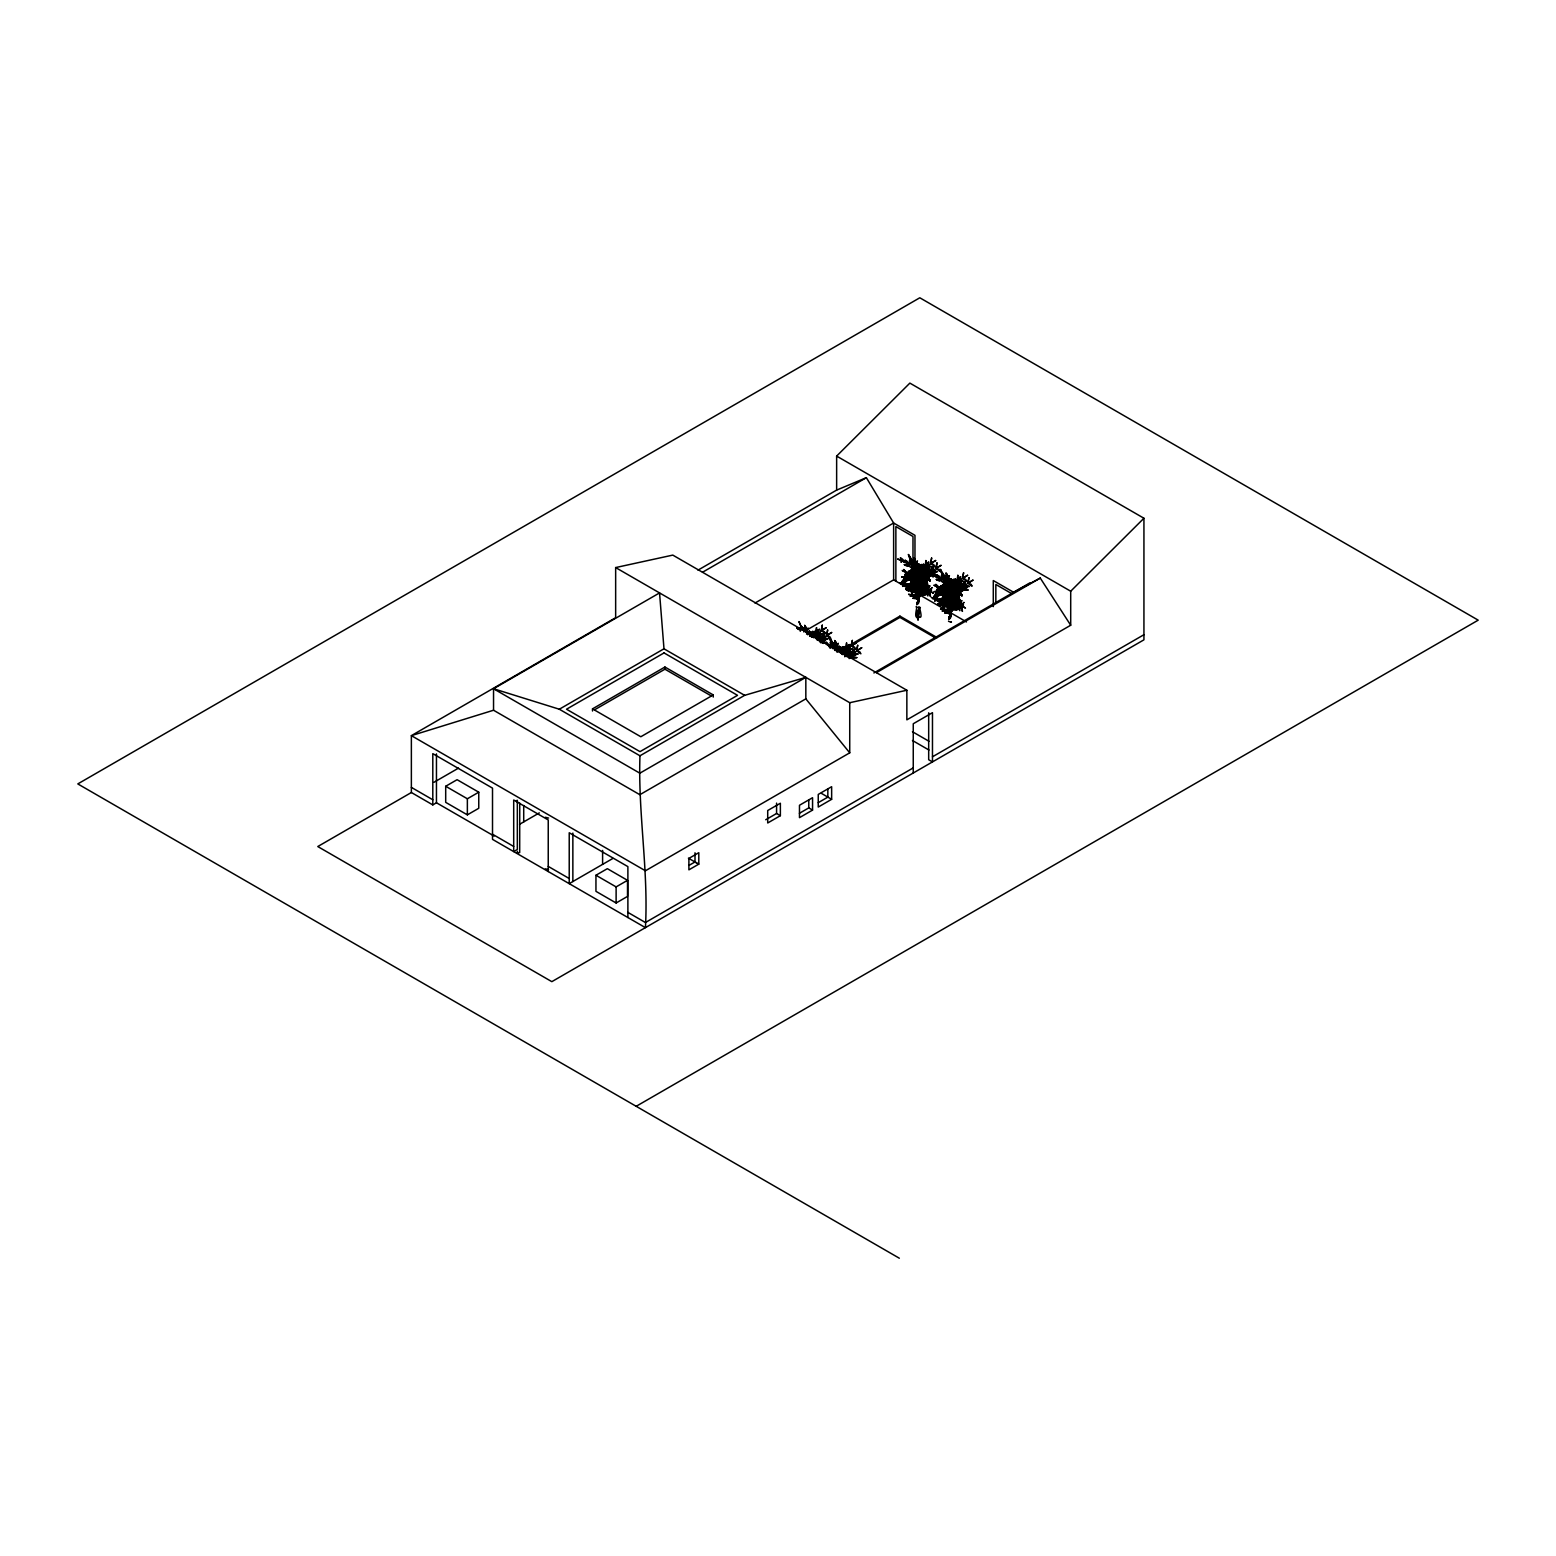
<?xml version="1.0" encoding="UTF-8"?>
<svg xmlns="http://www.w3.org/2000/svg" width="1556" height="1556" viewBox="0 0 1556 1556"><rect width="100%" height="100%" fill="white"/><g stroke="black" fill="none" stroke-linecap="round" stroke-linejoin="round"><path stroke-width="1.5" d="M917.787 574.203L914.111 578.968L917.787 574.203L917.826 572.355L915.22 570.002L918.059 567.707L915.687 571.674L919.849 573.794L917.884 572.2L916.309 576.42L914.481 577.159L920.432 572.725L922.358 575.292M949.744 588.985L946.048 593.75L949.782 587.157L948.246 591.202L946.437 591.941L952.389 587.526L954.314 590.094M950.522 608.007L950.541 611.586L950.074 607.735L950.288 609.057M904.094 580.018L901.021 584.259L904.289 578.404L901.546 582.664L906.098 578.657L907.576 580.816M907.926 573.522L904.872 577.762L908.14 571.927L905.398 576.187L909.949 572.161L911.427 574.339M936.031 594.8L932.958 599.041L936.245 593.186L933.503 597.446L938.054 593.439L939.532 595.617M943.383 589.121L941.905 586.943L936.809 592.564L940.096 586.709L938.735 590.269L933.697 591.844L942.819 592.019L945.776 595.17M948.888 604.409L949.355 602.23L947.779 601.394L948.888 605.284L949.257 602.153L948.888 604.409L951.163 602.405L948.246 603.709M816.122 631.969L819.409 629.324L816.122 631.969L819.195 633.992L816.122 631.969L816.53 627.69L816.122 631.969L813.477 634.751L817.464 634.362L815.714 638.193L817.25 639.73M846.172 647.238L849.459 644.592L846.172 647.238L849.245 649.26L846.172 647.238L846.581 642.959L846.172 647.238L843.527 650.019L847.514 649.63L843.527 650.019M919.985 572.725L919.985 571.266L920.18 574.164L923.953 574.417L920.18 574.164L921.697 569.846M925.47 564.828L928.757 562.183L925.47 564.828L928.543 566.87L925.47 564.828L925.878 560.568L925.47 564.828L922.825 567.609L926.812 567.24L925.061 571.052L921.152 572.783L918.137 577.237L917.515 574.417L918.157 576.848M957.407 579.629L960.713 576.984L957.407 579.629L960.499 581.652L957.407 579.629L957.815 575.35L957.407 579.629L951.124 587.02L947.701 588.363L953.245 584.725L954.548 579.513L954.762 582.197L958.768 582.022L954.781 582.411M807.836 634.829L807.856 632.592L807.914 634.206M916.698 592.486L914.656 595.792L917.846 591.591L917.34 588.654L918.546 592.933M948.79 607.385L947.351 608.766L949.724 606.179L946.593 610.574L949.763 605.265L950.502 607.715M698.002 570.138L836.642 490.101L836.642 456.083L909.871 383.107L1143.932 518.245L1143.932 639.827L551.835 981.661L317.774 846.542L411.368 792.51L411.368 735.638L645.429 870.777L849.732 752.832L805.833 698.858L805.833 677.366L744.643 695.337L639.963 755.788C637.941 813.205 648.599 870.174 645.429 927.648L492.513 839.365L492.513 788.133L432.801 753.649L432.801 804.899L436.458 802.779L494.108 836.058M821.276 630.666L826.294 627.651L821.276 630.666L824.369 631.678L825.477 633.662L821.276 630.666L822.288 625.181L821.276 630.666L817.27 633.953L815.441 637.746L821.412 637.474L815.441 637.746L813.827 636.112L814.06 633.292L815.441 637.746M826.625 635.529L831.643 632.495L826.625 635.529L829.718 636.54L830.807 638.524L826.625 635.529L827.636 630.044L826.625 635.529L822.618 638.816L820.771 642.609L819.176 640.955L819.39 638.155L820.771 642.609M832.304 647.704L832.324 645.195L832.518 647.86M851.327 645.935L856.345 642.9L851.327 645.935L854.419 646.946L855.528 648.93L851.327 645.935L852.338 640.45L851.327 645.935L847.32 649.222L844.402 655.251L846.503 656.185M856.675 650.797L861.693 647.763L856.675 650.797L859.768 651.789L860.857 653.792L856.675 650.797L857.687 645.312L856.675 650.797L852.669 654.065L850.821 657.877L856.811 657.605L850.821 657.877L849.226 656.224L849.44 653.423L850.821 657.877M930.624 563.544L935.642 560.51L930.624 563.544L933.717 564.536L934.825 566.54L930.624 563.544L931.636 558.059L930.624 563.544L926.617 566.812L923.7 572.861L921.152 572.783L925.801 573.794L923.603 572.783M935.973 568.387L940.991 565.373L935.973 568.387L939.065 569.399L940.155 571.402L935.973 568.387L936.984 562.922L935.973 568.387L931.966 571.674L929.049 577.723M962.581 578.326L967.599 575.292L962.581 578.326L965.673 579.338L966.762 581.322L962.581 578.326L963.592 572.841L962.581 578.326L958.574 581.613L955.656 587.643M967.91 583.189L972.928 580.155L967.91 583.189L971.002 584.2L972.111 586.184L967.91 583.189L968.921 577.704L967.91 583.189L963.923 586.456L960.986 592.505M840.551 652.625L841.679 650.661L840.551 652.625L841.426 650.778L842.068 653.092M917.262 610.088L917.184 617.81L918.176 617.479M919.188 587.157L919.285 582.8L919.188 591.261M919.304 579.065L921.833 581.341L919.304 579.065L919.246 583.656L919.324 578.054L921.444 576.945L919.304 579.065L917.301 577.918L915.823 579.882M919.849 570.216L918.721 573.619L920.977 568.271L917.126 575.642L920.724 568.387L921.366 570.702M920.257 580.816L920.277 575M951.008 606.081L951.163 600.227M949.471 592.661L952.68 594.898L955.754 594.392L951.261 593.847L951.202 598.457L951.28 592.836L953.381 591.727L951.261 593.847L949.238 592.7L950.016 596.337L949.238 592.7M951.786 585.017L950.677 588.401L952.914 583.053L949.063 590.424L952.68 583.189L953.322 585.484M952.194 595.617L952.214 589.782L954.898 586.437L954.723 583.772L953.595 589.14L948.907 593.361L952.428 589.918M924.031 574.359L928.504 572.511L924.031 574.359L927.337 577.043L924.031 574.359L925.256 570.255L924.031 574.359L920.471 576.517L917.884 580.894M925.275 590.716L929.088 589.277L925.275 590.716L928.018 593.011L925.275 590.716L926.384 587.332L925.275 590.716L920.024 595.987M926.812 577.237L931.402 575.506L926.812 577.237L930.099 580.018L926.812 577.237L928.135 573.172L926.812 577.237L923.155 579.299L920.491 583.597M948.09 591.611L948.129 589.607L949.568 597.971L947.779 594.684M957.232 605.498L961.044 604.059L957.232 605.498L959.974 607.812L957.232 605.498L958.34 602.114L957.232 605.498L951.961 610.769M958.749 592.039L963.339 590.308L958.749 592.039L962.055 594.8L958.749 592.039L960.071 587.954L958.749 592.039L955.092 594.081L952.428 598.399M913.022 586.204L911.446 591.202L913.041 585.075L915.22 584.317L914.228 583.305L914.85 585.873L911.408 590.424L912.594 584.589L913.528 589.179L914.053 583.539L914.85 585.873L913.314 586.729L916.62 585.756L916.095 583.13M944.239 601.375L944.55 599.391L943.247 603.417L944.453 598.243L945.484 603.981L944.978 599.857L947.176 599.099L946.184 598.087L946.787 600.655L943.85 603.222L948.577 600.538L947.993 596.59L949.316 597.134L952.817 605.342M916.834 592.603L917.768 591.397L915.395 593.984L916.834 592.603L917.009 587.215M925.061 571.052L929.963 569.749L925.061 571.052L928.31 574.125L925.061 571.052L926.695 567.123L922.825 567.609M948.849 607.229L949.86 600.188L949.16 601.666M957.018 585.853L961.919 584.531L957.018 585.853L960.246 588.907L957.018 585.853L958.652 581.905L957.018 585.853L953.108 587.565L957.757 588.576L953.108 587.565M920.763 587.371L922.105 589.938L920.782 586.359L922.514 585.542L919.907 591.922L920.763 587.371L919.693 586.009L917.846 589.549L913.567 590.521L917.846 589.549L919.226 586.223L918.896 587.993M921.813 576.945L923.155 579.493L921.833 575.934L923.564 575.098L920.957 581.477L921.813 576.945L920.744 575.564L919.966 577.393M951.844 606.704L952.719 601.161L954.47 600.324L951.844 606.704L953.925 607.618L957.076 607.365L951.786 606.684L950.016 603.145L951.786 606.684L953.245 604.117L962.055 600.694L959.449 602.191L956.921 601.219L958.418 598.263L957.076 602.23L960.655 605.109L957.076 602.23M953.77 591.727L955.112 594.275L959.702 594.703L954.373 593.556L953.789 590.716L955.52 589.88L952.914 596.259L953.77 591.727L952.7 590.366L951.902 592.175M926.948 578.112L929.963 581.147L926.948 578.112L929.632 575.428L926.948 578.112L926.695 584.084L926.948 578.112L924.517 576.556L922.766 579.085M958.885 592.894L961.919 595.929L958.885 592.894L961.589 590.21L958.885 592.894L958.652 598.865L958.885 592.894L956.473 591.358L954.703 593.867M912.147 578.326L915.511 574.689L920.102 574.028L923.019 578.385L920.141 572.861L922.708 570.216L927.065 571.422L930.76 570.352L924.789 570.624L923.175 568.971L923.408 566.17L924.789 570.624M924.186 585.523L928.485 585.387L924.186 585.523L926.481 588.635L924.186 585.523L926.034 582.625L924.186 585.523L920.763 586.204L918.254 589.024M927.201 590.171L931.499 590.035L927.201 590.171L929.496 593.283L927.201 590.171L929.049 587.273L927.201 590.171L923.778 590.833L921.269 593.672M944.084 593.128L947.448 589.471L952.058 588.81L954.956 593.186L952.058 588.81L954.645 584.998L958.399 586.262L960.849 590.055L957.504 585.25L956.862 579.688L958.34 586.165L948.713 585.367L945.581 588.557M956.143 600.305L960.441 600.169L956.143 600.305L958.438 603.417L956.143 600.305L957.99 597.407L956.143 600.305L952.719 600.986L950.21 603.806M959.138 604.953L963.436 604.817L959.138 604.953L961.433 608.065L959.138 604.953L960.986 602.055L959.138 604.953L955.715 605.634L953.225 608.454M821.763 636.715L826.508 639.03L821.763 636.715L824.875 633.486L821.763 636.715L822.871 642.609L821.763 636.715L817.97 635.743L816.219 637.59L817.503 640.333M851.813 651.983L856.559 654.279L851.813 651.983L854.925 648.755L851.813 651.983L852.902 657.877L851.813 651.983L848.02 651.011L845.239 653.948M931.11 569.574L935.856 571.888L931.11 569.574L934.222 566.345L931.11 569.574L932.2 575.467L931.11 569.574L927.318 568.621L924.536 571.558M963.047 584.375L967.813 586.67L963.047 584.375L966.159 581.147L963.047 584.375L964.156 590.269L963.047 584.375L959.255 583.403L956.493 586.34M841.796 651.789L841.718 653.987M921.094 569.399L921.094 573.619L918.546 577.529L921.094 573.619L920.899 570.682L916.756 570.585L913.625 573.775M922.183 582.314L927.571 583.228L922.183 582.314L924.459 587.059L922.222 581.166L924.964 578.89L922.183 582.314L917.904 582.352L914.753 585.542M953.011 585.348L955.773 581.925L953.011 585.348L955.267 590.074L953.011 585.348L954.723 584.959L952.058 588.81L953.458 589.316M954.139 597.115L959.527 598.01L954.139 597.115L956.395 601.841L954.178 595.948L956.921 593.672L954.139 597.115L949.841 597.134L946.709 600.324M917.923 583.053L917.573 577.665L918.818 576.401L917.651 578.112L918.74 581.613L916.445 576.945L918.507 575.837L916.795 578.599L916.795 588.46M949.86 597.854L950.735 592.253L946.301 590.716L945.795 588.051L945.328 591.766L947.371 593.556L950.658 594.373L945.328 591.766L944.181 587.273L945.076 589.938L945.212 588.343L949.821 592.136L952.603 598.282M904.795 584.745L899.699 582.761L904.795 584.745L902.655 586.418L904.833 583.5L902.208 581.185L908.782 587.137L911.485 592.291M936.731 599.527L931.655 597.543L936.731 599.527L934.611 601.2L936.77 598.301L934.164 595.967L940.738 601.939L943.442 607.093M835.125 649.377L834.813 646.576L835.125 649.377L835.689 647.568M919.44 607.346C915.434 638.913 921.327 602.016 917.982 607.521M920.257 576.712L920.355 574.378M951.144 601.939L951.241 599.605M952.194 591.494L952.291 589.16M918.098 577.821L919.888 576.342L918.098 577.821L918.624 571.169L916.445 569.088L919.79 570.974L920.432 566.948M918.351 594.256L918.118 592.953L918.682 595.17L918.954 591.65L918.604 594.839L918.954 591.65L919.966 592.408C922.65 595.851 918.39 589.666 919.226 596.823L919.946 591.299L921.58 590.035L919.966 592.408M947.993 587.974L947.429 585.192L947.993 587.974L945.62 585.037L945.776 582.722L948.499 589.432M919.188 579.474L916.348 581.75L916.815 583.442L920.977 585.562L916.815 583.442L919.188 579.474L917.184 576.809L910.746 581.049L913.178 578.326L914.986 565.159L914.267 568.893L916.503 570.216L914.695 571.908L912.555 570.624L912.691 568.135L913.469 571.694L916.679 570.177L914.267 568.893L913.178 564.186L914.267 568.893M945.251 593.283L945.659 587.39L947.993 585.815L945.659 587.39M811.143 636.637L811.298 634.44M811.785 636.968L812.504 631.425L811.785 636.968L811.376 635.529M919.927 569.107L918.332 574.495L921.327 576.381L924.497 576.265L923.778 578.949L924.517 576.167L919.363 575.331L917.204 570.352L918.332 574.495M950.891 606.432L950.56 609.641L950.891 606.432L951.902 607.19C954.606 610.633 950.327 604.448 951.183 611.625L951.883 606.081L953.536 604.817L951.902 607.19M918.157 586.418L918.312 584.686L919.188 587.974L923.253 589.685L919.188 587.974L918.371 583.033L917.067 585.951L918.371 583.033M921.288 589.316L926.034 590.132L921.288 589.316L921.171 591.066L926.267 594.334L922.202 592.622L921.308 589.335L930.099 585.912L927.493 587.409L924.984 586.437L926.481 583.461L925.139 587.448L928.718 590.327L925.139 587.448M906.603 573.036L905.378 574.067L906.603 573.036L903.861 569.535L906.603 573.036L902.188 570.469L905.203 571.558L910.182 577.159L907.556 574.359L908.762 574.475L912.711 581.069L912.03 588.382L909.463 588.207L912.925 586.495L918.196 586.807L920.491 590.599M947.623 591.066L946.982 585.834L947.39 588.324M917.923 601.316L916.951 602.95L918.487 599.955L916.737 604.856L917.982 601.18C916.776 608.552 919.654 590.249 918.507 603.203L918.429 599.021L919.246 601.394M949.938 615.962L949.413 618.199L950.522 613.764L948.674 619.638L950.269 614.581L948.888 617.732L950.444 614.756L951.183 616.176M950.21 604.837L949.471 602.95L948.946 609.369L953.478 598.69L951.844 601.958L955.17 602.892L951.533 600.772L950.055 603.728L951.183 601.005L950.852 602.775M915.317 580.116L916.97 568.718M947.254 594.917L946.845 589.238L947.468 592.739M950.133 593.108L949.977 594.411L948.732 593.381L950.677 596.395C949.724 589.374 949.374 598.69 951.552 594.217L949.919 595.909L949.413 595.053M915.103 580.427L910.455 576.517L915.103 580.427L914.131 579.61L913.586 580.835L915.239 579.202L912.477 576.226L918.701 584.356L920.86 590.56M947.059 595.228L942.411 591.299L947.059 595.228L946.087 594.411L945.523 595.617L947.176 594.003L944.434 591.027L950.658 599.138L947.954 596.532L948.752 600.402L947.04 598.165L952.466 602.444L947.857 599.138L946.904 594.489L948.752 601.647L948.421 599.099L948.674 600.46L945.27 601.511L947.76 599.157L947.604 597.426L946.69 600.635L942.683 602.444L946.69 600.635L946.943 598.924L945.99 598.321L943.403 605.984L944.959 601.005M845.18 655.212L843.935 653.112L844.889 648.988L845.044 651.847L842.166 653.52M923.233 570.721L924.186 566.579L923.233 570.721L918.585 569.399L923.233 570.721L924.478 572.822M841.349 653.423L841.932 649.552L833.997 642.978L837.186 645.39L837.4 649.241L835.086 641.15C837.653 646.907 836.72 643.173 837.984 650.894L837.984 649.047L836.564 649.202M921.113 567.123L917.281 565.723L921.113 567.123L921.697 566.209L917.165 572.686L920.569 569.126L919.829 566.151L920.938 569.185L920.082 573.444L921.23 567.143L913.294 560.588L916.484 562.98L916.698 566.831L914.383 558.76C917.165 564.458 916.056 561.716 917.573 570.41M916.679 582.878C917.69 582.761 918.312 585.912 915.103 583.383L916.62 585.756L911.894 588.44L914.383 586.904L913.878 584.414L912.049 585.017L915.764 584.803L918.273 587.604M807.447 632.358L804.627 625.24L806.378 629.13M813.01 633.973L813.341 631.755M843.06 649.241L843.391 647.024L842.769 650.389M922.358 566.851L922.689 564.614L922.066 567.998M912.847 595.287L908.646 594.353L912.847 595.287L910.182 596.337L911.583 595.87L912.983 594.45L911.446 593.283L918.059 599.819M944.803 610.069L940.602 609.135L944.803 610.069L942.139 611.138L943.539 610.652L944.92 609.252L943.383 608.065L949.996 614.601M917.534 586.826L917.34 584.706L917.67 586.845M949.588 600.986L949.296 599.507L949.588 600.986L947.215 602.425L946.904 601.433L947.701 602.717L948.654 601.297M811.61 635.529L811.843 634.07L811.221 635.84M916.815 575.584L917.943 571.966L916.815 575.584L918.837 579.454L923.817 579.61L915.161 578.638L918.837 579.454L919.343 577.607L916.251 574.417L917.729 571.869L916.309 574.572L917.884 576.673M944.687 594.003L939.532 594.956L942.722 595.073L944.939 592.447M947.74 606.004L948.693 602.989L947.74 606.004L943.461 606.84L947.74 606.004L952.564 608.843L947.799 606.179L946.165 601.569L947.04 605.265L943.811 606.509L947.04 605.265L945.659 603.008L948.654 599.449L948.479 597.368L947.429 601.316L940.816 602.892L948.265 602.755L952.817 606.723L948.499 605.128L947.76 603.436L950.21 600.772L948.499 605.128L950.677 605.362L951.63 600.81L954.042 604.72L952.7 602.172M950.23 586.865L948.713 585.367L949.588 581.652L947.818 589.043L950.385 587.526L947.818 589.043M949.257 591.008L944.395 595.034L949.121 591.591L951.222 594.217L948.771 598.224L952.933 600.344L948.401 597.504L948.168 596.104L948.752 598.418L948.304 596.551L951.144 594.256M924.07 582.994L928.854 567.998L926.851 572.141L930.002 573.97L929.165 572.277L926.851 572.141L926.131 566.598L926.851 572.141M956.026 597.796L957.193 591.086L960.811 589.607L957.193 591.086M951.961 590.444L951.533 592.817L954.976 592.641L951.533 592.817L952.719 588.324M913.08 573.853L917.476 560.88L915.628 564.439L918.41 566.073L915.628 564.439M945.017 588.635L947.585 579.24L947.02 574.436L947.565 578.073M956.434 587.604L953.069 581.905L949.238 580.524C949.102 583.831 947.254 578.443 949.004 581.808L948.518 579.474M914.928 591.747L914.111 586.593L915.356 589.646L919.226 587.623L915.356 589.646L917.807 593.225L920.607 594.061L915.862 591.397L911.524 592.058L914.169 592.116L916.892 589.977L916.756 588.207L915.803 591.202L914.208 586.768L915.356 589.51M946.865 606.529L947.293 604.428M516.222 800.484L517.487 801.748M519.743 803.091L519.685 852.591L516.689 853.058L517.487 851.327M545.32 817.27L548.587 818.067M545.32 868.851L548.587 869.629M917.943 585.815C920.88 568.193 915.803 595.851 917.32 588.868L916.951 590.502L917.904 585.406L917.223 586.884M810.579 636.248L811.084 634.089M840.629 651.497L841.135 649.338L841.251 652.236M918.254 590.035L916.99 594.567L917.515 588.149C916.892 592.019 920.841 588.499 918.098 590.969M802.157 629.188L798.967 621.583L800.893 625.979M842.593 654.59L843.469 651.38L843.644 654.045M809.645 636.346L810.151 634.478L803.946 627.71L808.712 633.545M951.28 592.389L950.774 594.236L947.118 593.42L950.774 594.236L949.841 591.455M912.166 586.748L912.73 580.971M841.193 653.15L842.399 648.599L841.932 649.552L837.984 648.132L841.815 649.513M844.733 656.768L845.958 652.645L844.752 655.718M836.331 646.849L835.766 642.045L836.331 646.849L839.112 648.463L836.331 646.849L838.178 643.27L834.852 650.447M915.648 584.959L919.44 586.495L917.457 581.536L920.199 584.861L919.44 586.495L915.648 584.959L916.542 582.586L915.473 586.534L914.072 585.075L907.226 587.429L911.038 585.756L910.299 584.259L911.038 585.756L907.809 588.868L911.038 585.756M917.437 587.682C916.834 591.086 915.842 585.64 916.97 589.004L916.348 584.395M949.393 602.483L946.904 605.615L950.93 602.892L950.483 599.274C954.684 604.914 946.729 601.977 948.927 603.786L948.81 601.375M800.27 631.308L801.009 629.305M807.117 630.725L808.128 628.002L806.28 631.58L809.062 633.195L806.28 631.58L805.736 626.776L806.28 630.413M948.421 578.385L949.432 575.662L948.168 577.432M950.308 597.815L949.024 600.752L950.308 597.815L950.035 610.088M942.741 603.397L943.578 601.2M921.56 586.398L920.51 590.735L924.556 590.755L920.51 590.735L919.907 589.452L918.41 590.716L919.129 595.792L919.946 589.413M952.856 587.254L952.583 582.1L953.342 583.967M949.004 588.829L949.899 586.768M951.144 607.035L950.035 608.493L949.724 605.945L950.308 607.949M952.68 586.651L953.634 584.628L951.825 587.623M916.659 570.546L915.687 565.82L916.659 570.546L919.032 571.947L917.106 569.652M815.733 637.163L817.347 634.245L813.477 634.751M918.993 593.42L919.849 591.902L925.139 592.583M918.604 581.166L919.596 579.415L918.39 580.485M840.279 652.781L841.426 650.778L839.87 652.392M921.483 588.44L926.754 588.615L921.483 588.44L923.7 584.609L921.327 587.234L924.206 592.875L921.483 588.44L917.398 589.063L914.947 592.778M953.42 603.222L958.691 603.417L953.42 603.222L955.637 599.41L953.264 602.036L956.162 607.657L953.42 603.222L949.355 603.845L946.904 607.56M949.821 595.695L952.428 591.299L954.839 591.047L956.979 591.786L957.232 596.084L956.473 591.358C956.201 596.532 959.624 588.985 956.784 593.4L956.648 590.23M949.102 587.487L952.505 583.908L951.766 580.933L952.505 583.908L949.102 587.487L947.176 584.784L950.016 582.489L947.643 586.476L949.841 587.001M920.102 574.028L925.878 574.125L920.102 574.028L922.708 570.216L921.055 570.546L926.267 581.399L923.914 577.432L926.092 573.892L923.505 575.273L921.055 570.546L926.442 571.46M951.086 605.362L953.517 601.2L952.447 605.517L956.512 605.556L952.447 605.517L951.864 604.234L950.346 605.517M950.249 591.63L951.3 590.132L956.454 591.047L955.734 593.731L956.473 590.949L951.3 590.132M841.154 653.209L843.508 649.805L843.294 647.121L842.01 652.334L840.629 652.956M946.262 592.992L942.489 597.64L946.262 592.992L946.145 591.144L946.262 592.992L942.683 595.831L949.121 591.591L947.448 588.538M914.325 578.21L910.532 582.858L914.325 578.21L914.189 576.362L913.178 578.326M945.931 590.405L944.725 590.113L944.823 587.623L946.223 591.183M804.899 630.822L800.154 627.632L804.899 630.822L801.787 626.64L804.86 629.48L803.791 631.93L804.082 630.433L808.692 634.226M834.95 646.09L830.204 642.9L834.95 646.09L831.838 641.889L834.911 644.748L833.841 647.199L834.133 645.701L838.742 649.494M914.247 563.7L909.501 560.51L914.247 563.7L911.135 559.499L914.208 562.358L913.139 564.809L913.43 563.311L918.04 567.104L920.821 573.23M920.646 583.481L917.884 577.354L910.98 569.749L914.053 572.608L913.567 574.631L912.808 569.418L913.567 574.631L914.111 573.172M946.204 578.482L941.438 575.292L946.204 578.482L943.072 574.281L946.165 577.14L945.095 579.591L945.387 578.093L949.996 581.886L952.758 588.032M946.048 588.732L941.283 585.542L946.048 588.732L942.917 584.531L946.009 587.39L945.523 589.393L944.764 584.2L945.523 589.413L948.577 586.418L946.301 590.716L950.755 592.233M924.283 591.688L926.19 589.277L933.542 593.283L929.379 590.599L931.947 587.701L929.379 590.599L930.449 596.551L929.379 590.599M956.22 606.49L958.126 604.059L965.479 608.065L961.336 605.401L963.903 602.483L961.336 605.401L962.405 611.333L961.336 605.401M942.43 605.167L938.171 604.428L940.758 605.731L943.558 603.864M916.153 569.263L911.758 571.772L916.153 569.263L915.55 567.395L916.153 569.263L912.108 573.581L913.178 571.246L919.674 568.154L922.241 570.994M948.11 584.064L943.695 586.554L948.11 584.064L947.487 582.177L948.11 584.064L944.064 588.363L945.114 586.029L951.63 582.936L954.198 585.776M837.264 651.808L838.762 650.097M938.56 587.837L934.145 585.25L938.56 587.837L935.798 584.317L938.521 586.67L937.334 588.849L938.56 587.837L942.08 590.638L944.648 595.851M950.21 602.386L947.721 599.585L944.298 598.943L939.163 602.23L942.994 600.538L942.236 599.041L942.994 600.538L939.766 603.65L940.602 601.9L946.029 599.857L948.246 602.172M953.789 588.44L952.428 590.988L953.458 594.217L952.155 589.296M805.833 698.858L639.847 794.708L493.544 710.236L411.368 735.638L615.651 617.693L615.651 567.57L672.795 555.103L906.856 690.242L906.856 719.845L1070.703 625.24L1070.703 591.222L1143.932 518.245M910.668 584.92L907.167 586.087L910.668 584.92L909.813 583.636L910.668 584.92L907.945 587.312L913.45 584.55L915.492 586.612M942.605 599.702L939.104 600.869L940.038 601.511L938.657 598.904L939.163 600.655L941.03 600.791L942.605 598.865L939.882 602.114L945.406 599.332L947.623 602.814L947.332 597.679L947.507 601.608M806.183 632.222L807.175 631.444L811.765 634.265L813.885 637.843L814.838 633.72L814.994 636.579M916.523 564.322L910.746 561.891L916.523 564.322L914.442 565.664L914.986 564.108L916.523 564.322L913.975 558.118L915.725 561.988M837.225 646.712L831.449 644.281L837.225 646.712L835.144 648.055L835.689 646.499L837.225 646.712L834.677 640.508L836.428 644.379M947.974 578.443L948.304 576.479L948.46 579.104L946.379 580.446L946.923 578.89L948.46 579.104L953.069 581.905L952.894 583.189L953.147 581.73L949.238 580.524M913.022 587.721L908.86 588.11L913.022 587.721L911.563 586.204L913.022 587.721L910.357 589.568L913.022 587.721L916.328 587.974L920.86 591.941L916.562 590.327L915.823 588.654L918.273 585.99L916.562 590.327L918.74 590.56M944.959 602.503L942.314 604.35L944.959 602.503L943.52 600.986L944.959 602.503L941.711 605.44L946.34 601.705L950.133 601.589L952.428 605.381M910.921 589.238L906.72 589.51L910.921 589.238L909.404 587.682L910.921 589.238L908.296 591.008L910.921 589.238L914.267 589.588L916.698 592.175M942.858 604.02L938.657 604.292L942.858 604.02L941.341 602.464L942.858 604.02L940.252 605.809L942.858 604.02L946.204 604.37L948.654 606.957M910.902 573.153L905.825 573.425L910.902 573.153L909.035 571.246L910.902 573.153L907.77 575.253L909.949 572.161L906.234 575.409L910.902 573.153L914.947 573.6L910.338 574.222L912.516 573.405M906.837 576.77L901.76 577.062L906.837 576.77L904.97 574.884L906.837 576.77L903.705 578.89L906.837 576.77L910.882 577.237L913.839 580.369M942.839 587.935L937.762 588.207L942.839 587.935L940.991 586.029L942.839 587.935L939.707 590.035L942.839 587.935L946.884 588.382L948.752 590.366L947.487 590.385M938.774 591.572L935.642 593.672L938.774 591.572L936.926 589.666L938.774 591.572L937.159 591.066L939.882 588.304M918.04 584.667L916.076 586.067L918.001 582.177L921.308 583.344L919.577 582.839M838.334 652.022L840.376 650.544L842.944 653.384M903.122 560.802L897.734 559.129L903.122 560.802L900.341 557.787L903.083 559.654L900.866 562.144L903.122 560.802L907.42 562.883L910.552 567.57M912.341 584.161L908.062 584.045L912.341 584.161L910.63 582.45L912.341 584.161L909.89 585.698L912.341 584.161L915.764 584.803L913.819 584.472L914.383 586.904L909.754 590.658L914.383 586.904L910.902 589.043L918.974 588.11L919.44 585.815L918.526 584.492L919.46 589.063L917.067 584.784L919.11 588.071L914.967 590.833L917.418 587.448L915.823 586.612L917.145 588.829L911.855 591.727L915.103 590.463L913.722 588.207M935.078 575.584L929.691 573.911L935.078 575.584L932.297 572.589L935.039 574.436L932.803 576.926L935.078 575.584L939.357 577.665L942.508 582.352M846.756 656.593L849.206 654.901L846.153 655.582M958.01 588.985L960.441 587.293L952.116 588.965L954.664 589.627L957.815 588.927L952.058 588.81M943.986 590.93L945.834 589.705M815.714 638.193L820.615 636.871L815.714 638.193L818.106 639.516M702.515 572.258L866.361 477.673L893.63 523.01L914.967 535.322L914.967 573.23M493.544 710.236L493.544 688.744L559.324 709.225L663.984 648.794L744.643 695.337M433.891 782.337L458.514 768.119M754.991 603.047L893.63 523.01L893.63 579.863L805.172 630.939M445.697 786.266L457.094 779.692L478.762 792.199L478.762 808.284L467.364 814.858L445.697 802.351L445.697 786.266L467.364 798.773L478.762 792.199M592.505 711.014L592.505 708.855L664.937 667.038L713.251 694.929L713.251 697.088M594.567 709.808L664.937 669.197L711.15 695.863M713.251 694.929L640.819 736.747L592.505 708.855M519.548 824.31L539.329 812.893M841.115 650.077L899.932 616.118L937.062 637.552M845.316 648.93L899.932 617.401L935 637.649M805.833 677.366L639.847 773.196L493.544 688.744L659.55 592.914L663.984 648.794M873.869 672.951L1029.819 582.917M876.417 672.659L1040.264 578.073L1070.703 625.24M612.87 858.445L569.224 883.633L569.224 832.752L627.885 866.614L627.885 917.515M595.948 875.25L607.346 868.676L627.515 880.326L627.515 896.412L616.118 902.986L595.948 891.335L595.948 875.25L616.118 886.901L627.515 880.326M765.727 819.759L776.58 813.496L780.373 815.675L780.373 803.227L767.711 810.52L767.711 822.988L780.373 815.675M689.055 865.369L695.007 861.946L698.8 864.125L698.8 852.688L688.9 858.406L688.9 869.843L698.8 864.125M799.414 813.302L808.77 807.895L812.563 810.092L812.563 797.703L799.473 805.269L799.473 817.659L812.563 810.092M818.261 802.663L827.831 797.139L827.831 788.717M831.643 799.317L818.242 807.058L818.242 794.435L831.643 786.694L831.643 799.317L821.296 793.288M913.255 767.886L645.429 922.514L627.885 912.38M932.472 756.8L1143.932 634.712M636.19 1106.297L1478.2 620.163L919.81 297.779L77.8 783.913L899.329 1258.22M1040.264 578.073L1013.598 592.272L993.292 580.544L993.292 606.607M920.374 607.637C917.884 604.934 923.817 619.288 919.304 617.11M916.426 587.623L915.395 582.897M917.379 566.792L914.15 568.057L917.379 566.792L917.281 568.504L917.204 565.47L917.281 568.504M836.117 650.214L838.081 649.183M916.037 606.821C918.604 605.051 912.73 618.257 918.04 617.693M948.518 621.35L949.121 621.447M923.078 569.263L924.711 568.504L923.525 568.329M843.78 651.653L845.414 650.894L844.227 650.739M920.432 589.627L918.526 581.963M918.682 592.641L920.063 592.992L918.682 591.883L918.682 600.013M836.642 490.101L866.361 477.673M925.82 570.06L921.619 570.663L922.669 570.313M843.935 653.52L846.522 652.47L843.371 652.703M910.241 558.857L908.315 554.461L911.038 558.546L911.31 559.849L908.918 555.2L912.049 568.368M942.177 573.639L940.271 569.243L943.053 576.673L941.983 573.658L942.975 573.328L943.267 574.631L940.874 569.982L943.986 583.169M830.943 641.247L829.017 636.851L831.74 640.936L832.013 642.239L829.62 637.59L832.46 648.599M837.614 651.458L840.376 650.544M823.066 643.425L826.761 642.336L822.268 642.278M948.032 600.849L949.53 600.441M944.298 598.943L939.999 598.827L944.278 598.107L942.586 597.232L944.298 598.943L942.469 599.313L941.827 600.499L942.994 600.538M915.531 575.603L911.66 576.537L914.85 576.654M615.651 567.57L849.732 702.709L906.856 690.242M848.973 658.499L852.105 657.916M836.019 650.778L837.75 650.486M922.28 569.088L917.826 568.835M811.357 636.462L813.457 634.284L810.19 631.561L812.932 636.21L810.579 635.393M841.407 651.731L842.982 651.478M950.288 596.181L952.33 594.878L952.214 591.98L951.572 596.006L948.226 594.12M948.752 596.143L950.113 597.018L948.732 595.287M950.035 602.989L951.416 603.864L950.035 602.133M844.188 654.123L847.145 653.87L849.615 657.663L846.27 652.859L845.628 647.296L847.106 653.773L843.469 652.567L841.835 653.734M918.993 569.204L915.317 568.387L918.993 569.204L916.406 564.167L919.499 567.356M847.864 657.235L849.576 657.216M948.615 585.348L950.988 586.729L948.615 585.348L947.643 580.602L948.615 585.348L950.755 586.437M806.514 633.934L808.031 633.934M822.152 643.134L823.824 643.192L823.785 642.045L821.043 640.197L823.824 643.192L822.113 641.986M948.46 579.104L942.683 576.673L948.46 579.104L945.231 575.37L948.421 577.782L946.34 573.542L949.53 585.212M804.569 631.23L807.175 631.444L801.398 629.013M814.177 635.47L815.363 635.626M918.624 588.051L921.055 587.487L921.308 584.823L920.063 588.265L919.246 587.332M952.428 591.299L956.979 591.786L956.395 587.312M914.092 573.95L909.326 570.76L913.275 573.561M807.35 633.973L806.339 629.752L807.72 634.148L807.175 632.961M842.788 652.509L843.935 653.112M918.818 571.655L916.756 570.585L918.273 572.083M826.08 644.203L828.123 645.273M836.642 456.083L1070.703 591.222M1011.4 593.458L995.84 584.472L995.84 603.397M893.63 579.863L966.49 621.933M912.458 731.728L928.971 741.259M912.458 740.5L928.971 750.031M559.324 709.225L639.963 755.788M688.394 858.173L696.602 862.899M411.368 787.375L432.801 799.765M492.513 834.23L513.694 846.464M548.237 866.4L569.224 878.518M411.368 792.51L432.801 804.899M799.609 629.908L796.769 627.788L798.286 629.402M957.543 590.521L959.274 591.844L958.418 590.21M922.805 567.162L919.538 564.42L921.269 566.442M843.508 649.552L840.24 646.829L841.971 648.833M916.795 578.599L917.826 579.668M816.219 637.59L815.577 632.028L817.056 638.505M951.261 593.847L953.77 596.123L950.794 594.061L949.51 589.568L952.058 592L947.448 589.471L949.88 590.23L949.841 592.486L947.079 596.318L949.724 590.483M919.304 590.385L918.059 588.363L918.254 590.424M950.697 607.287L951.766 610.108L950.697 607.287L950.638 614.795M946.962 603.008L946.067 601.375L946.106 603.631M917.943 579.941L918.993 582.625M802.488 630.18L800.718 626.679L801.651 629.032M833.88 646.576L834.969 650.116M915.434 579.785L916.523 583.928L916.387 582.294M917.029 586.242L916.406 583.811L916.523 585.523M951.144 598.788L949.899 594.723L951.689 598.126L950.93 596.551M951.105 599.741L952.389 604.428M915.064 559.654L915.628 563.272M949.238 583.286L949.141 580.252L949.238 583.286L949.238 581.438M834.211 647.16L834.386 649.688M957.076 586.631L957.232 588.868M845.842 654.24L845.978 656.476M950.541 605.692L950.424 603.456L950.463 606.179M918.487 588.674L918.604 596.804L918.507 591.397M948.752 594.762L948.752 603.261M928.679 712.804L928.679 759.717L932.472 761.915L932.472 712.667L913.255 723.754L913.255 773.001M918.682 589.432L918.682 591.183M918.098 586.826L918.098 595.306M914.967 577.976L914.967 592.194M912.983 574.436L912.983 536.47L895.867 526.57L895.867 581.166M912.983 579.182L912.983 591.047M899.932 616.118L899.932 617.401M849.732 702.709L849.732 752.832M808.77 799.648L808.77 807.895M776.58 803.11L776.58 813.496M695.007 852.785L695.007 861.946M664.937 667.038L664.937 669.197M616.118 886.901L616.118 902.986M602.6 850.432L602.6 864.358M572.861 833.063L572.861 881.532M548.237 871.535L548.237 819.954L513.694 799.998L513.694 851.579L517.331 849.479L517.331 800.251M523.711 805.541L523.711 821.918M467.364 798.773L467.364 814.858M436.458 753.882L436.458 802.779M906.623 577.432L904.658 582.858L906.623 577.432M910.455 570.935L908.51 576.381L910.455 570.935M938.56 592.214L936.595 597.66L938.56 592.214M942.411 585.717L940.446 591.163L942.411 585.717M951.941 586.067L951.922 587.779L951.941 586.067M837.906 647.86L837.984 650.894L837.906 647.86M916.679 576.44L916.62 575.331L916.679 576.44M948.635 591.222L948.557 590.113L948.635 591.222M920.121 585.523L920.218 588.032L920.121 585.523M952.077 600.305L952.155 602.833L952.077 600.305M911.621 562.805L911.758 566.209L911.621 562.805M911.641 586.418L910.493 590.385L906.214 589.646L910.493 590.385L911.641 586.418M943.558 577.587L943.714 580.991L943.558 577.587M923.214 572.511L924.77 583.403L923.214 572.511M955.17 587.293L956.726 598.185L955.17 587.293M918.371 583.403L916.99 587.857L919.11 581.574L918.371 583.539M950.327 598.185L948.946 602.639L950.891 596.843L950.308 598.029M956.006 588.11L955.987 589.16L957.212 585.037L956.006 588.11M916.173 574.806L917.632 583.169L916.173 574.806M918.876 597.271L917.554 604.253L918.876 597.271M950.833 612.053L949.51 619.035L950.833 612.053M953.069 586.126L950.483 592.311L953.069 586.126M845.783 652.411L849.012 656.515L845.764 653.462L847.398 649.513L845.783 652.411M950.502 616.254L950.463 618.004L950.794 613.259L950.502 616.254M916.484 584.317L916.795 586.865L916.037 581.808L918.701 584.356L915.998 581.75L916.795 585.601L916.484 584.317M917.962 575.428L915.123 581.536L917.904 577.704L917.573 574.767L920.121 577.218L920.374 580.077L918.351 581.399L916.29 579.338L919.635 581.224L920.277 577.198L915.511 574.689L917.943 575.428M809.742 634.867L809.392 633.759L809.742 634.867M839.793 650.136L839.423 649.008L839.793 650.136M918.371 596.337L918.682 598.418L919.79 596.395L918.682 598.418L918.371 596.337M919.09 567.745L918.721 566.617L919.09 567.745M951.027 582.528L950.677 581.399L951.027 582.528M950.327 611.119L950.638 613.2L951.747 611.177L950.638 613.2L950.327 611.119M905.864 577.393L905.748 578.89L905.864 577.393M909.715 570.916L909.599 572.394L909.715 570.916M937.821 592.194L937.704 593.672L937.821 592.194M941.672 585.698L941.555 587.195L941.672 585.698M912.866 572.822L912.788 575.331L914.286 576.401L915.609 574.475L913.45 576.303L912.866 572.822M944.434 598.71L943.364 605.206L944.667 595.754L944.434 598.71M913.839 568.601C913.469 572.297 916.29 566.287 913.78 570.041L913.508 564.77L913.839 568.601M914.422 566.987L914.111 564.186L914.422 566.987M924.925 564.886L925.567 570.469L928.913 575.273L925.567 570.469L924.925 564.886M945.795 583.403C945.406 587.079 948.226 581.069 945.737 584.823L945.445 579.552L945.795 583.403M946.379 581.788L946.048 578.968L946.223 583.675L948.46 584.998L946.223 583.675L945.114 578.968L946.223 583.675L946.923 579.96L946.437 581.827M914.889 574.456L914.792 576.945L916.445 578.054L917.943 576.187L915.511 577.957L914.889 574.456M925.548 575.078L925.139 571.83L925.548 575.078M924.906 576.945L925.275 581.302L924.517 576.556C924.264 581.75 927.668 574.203 924.848 578.599L924.459 572.53L924.906 576.945L926.442 574.65L924.945 576.829M913.567 584.725L913.139 583.831L913.567 584.725M945.523 599.507L945.095 598.632L945.523 599.507M923.603 576.42L924.497 580.524L928.096 578.735L924.497 580.524L923.603 576.42M944.628 582.917L945.426 586.495L948.635 584.959L945.426 586.495L944.628 582.917M950.385 597.329L949.199 602.075L952.447 592.933L949.957 596.959L953.245 598.126L949.957 596.959L950.599 594.937L950.385 597.329M955.559 591.222L956.454 595.306L960.033 593.517L956.454 595.306L955.559 591.222M814.177 631.366L813.944 634.265L814.177 631.366M844.227 646.635L843.994 649.533L844.227 646.635M921.638 583.967L919.635 589.199L913.508 591.669L919.635 589.199L921.638 583.967M923.525 564.245L923.292 567.123L923.525 564.245M953.595 598.749L951.572 603.981L945.445 606.47L951.572 603.981L953.595 598.749M955.462 579.026L955.228 581.925L955.462 579.026M811.357 633.992L811.221 636.268L810.481 633.273L811.357 633.992M841.407 649.26L841.271 651.517L840.532 648.541L841.407 649.26M913.002 584.239L913.002 584.239M913.819 567.94L914.792 572.589L919.382 575.895L914.792 572.589L913.819 567.94M914.947 579.707L915.92 584.356L920.53 587.662L915.92 584.356L914.947 579.707M916.037 573.172L915.473 570.41L916.037 573.172M841.99 650.038L841.835 652.236L842.555 646.693L841.99 650.038M921.288 567.648L918.351 574.825L922.805 567.415L922.591 564.731L921.308 569.943L915.745 573.561L921.308 569.943L921.852 564.303L921.288 567.648M953.245 582.43L950.308 589.607L953.069 584.628L953.809 579.085L953.245 582.43M913.839 571.519L913.197 568.776L913.839 571.519M945.795 586.32L945.153 583.558L945.795 586.32M919.499 587.429L919.324 589.685L919.693 586.009L919.499 587.429M920.549 576.984L920.374 579.24L920.744 575.564L920.549 576.984M952.486 591.766L952.311 594.022L952.7 590.366L952.486 591.766M954.314 581.633L954.12 584.064L956.668 583.286L954.12 584.064L954.645 579.415L954.314 581.633M844.111 648.56L843.877 651.361L845.491 653.014L851.463 652.742L845.491 653.014L844.111 648.56M912.244 572.491L913.391 576.984L918.721 579.591L913.391 576.984L912.244 572.491M928.738 571.013L928.524 573.833L930.118 575.487L936.109 575.214L930.118 575.487L928.738 571.013M951.883 583.889L950.463 585.951L948.382 583.87L951.727 585.756L952.389 581.73L951.883 583.889M955.345 580.952L955.131 583.753L956.726 585.406L962.697 585.134L956.726 585.406L955.345 580.952M960.694 585.815L960.48 588.615L962.075 590.269L968.046 589.996L962.075 590.269L960.694 585.815M950.249 599.488L951.144 602.755L955.209 604.467L951.144 602.755L950.249 599.488M953.264 604.136L954.139 607.404L958.204 609.116L954.139 607.404L953.264 604.136L957.971 604.934L953.245 604.117M917.709 575.72L918.837 579.279L917.709 575.72M920.335 578.424L921.463 582.002L926.501 582.489L921.463 582.002L920.335 578.424M919.888 591.669L920.841 594.664L925.023 595.053L920.841 594.664L919.888 591.669M952.272 593.206L953.42 596.804L958.438 597.271L953.42 596.804L952.272 593.206M951.844 606.47L952.797 609.446L956.959 609.855L952.797 609.446L951.844 606.47M915.803 574.825L915.687 576.265L915.045 571.052L915.803 574.825L912.049 576.148L915.959 574.67L916.29 573.016L914.267 571.947L915.959 574.67M911.894 577.529L910.513 579.357L908.49 577.646L911.758 579.143L912.4 575.642L911.894 577.529M922.611 586.281L921.969 589.004L922.611 586.281M943.85 592.311L942.45 594.139L940.427 592.428L943.695 593.925L944.336 590.424L943.85 592.311M954.548 601.063L953.906 603.786L954.548 601.063M953.264 599.605L953.011 602.289L950.56 602.833L948.071 597.018L948.363 600.188L952.019 603.047L953.264 599.605M918.39 590.969L915.92 595.365L918.837 588.849L918.39 590.969M950.346 605.751L947.857 610.146L950.794 603.65L950.346 605.751M916.834 583.305L916.231 581.322L916.834 583.305M918.76 595.929L917.34 598.632L913.139 598.282L917.34 598.632L918.76 595.929M950.697 610.711L949.277 613.414L945.095 613.064L949.277 613.414L950.697 610.711M818.534 629.655L817.97 633.37L818.534 629.655M823.863 634.517L823.319 638.232L823.863 634.517M848.584 644.923L848.02 648.638L848.584 644.923M853.913 649.786L853.369 653.501L853.913 649.786M918.157 578.404L918.021 579.61L917.243 575.02L918.021 579.61L918.157 578.404M927.882 562.533L927.318 566.248L927.882 562.533M933.211 567.395L932.666 571.11L933.211 567.395M959.819 577.315L959.274 581.03L959.819 577.315M965.167 582.177L964.603 585.892L965.167 582.177M907.245 578.132L905.592 582.255L903.239 583.831L907.031 580.018L907.945 575.331L907.245 578.132M911.096 571.655L909.443 575.778L907.09 577.334L910.882 573.522L911.797 568.854L911.096 571.655M939.182 592.933L937.529 597.037L935.195 598.613L938.988 594.8L939.902 590.113L939.182 592.933M943.033 586.437L941.38 590.56L939.046 592.116L942.839 588.324L943.753 583.636L943.033 586.437M915.784 587.546L912.477 588.771L918.196 586.807L915.92 587.896L914.947 586.651L915.784 587.546M955.403 583.617L955.19 585.503L953.4 585.912L950.522 584.2L955.19 585.503L956.143 581.38L955.403 583.617M914.325 583.831L911.446 587.215L914.15 585.27L913.314 583.267L914.325 583.831M921.891 572.18L919.849 576.868L916.951 578.579L921.638 574.339L922.766 568.99L921.891 572.18M946.281 598.613L943.403 601.997L946.106 600.052L945.251 598.049L946.281 598.613M913.722 589.14L912.847 588.226L913.722 589.14M945.678 603.923L944.784 603.008L945.678 603.923M946.495 600.305L943.986 603.203L941.419 602.989L946.34 601.705L945.834 599.196L944.006 599.799L947.721 599.585L945.756 599.274L946.495 600.305M914.306 573.055L913.216 571.947L914.306 573.055M942.177 591.494L939.493 589.14L942.177 591.494M946.243 587.857L945.173 586.729L946.243 587.857M918.76 576.303L916.62 580.933L912.263 583.344L912.905 588.985L912.944 583.461L918.487 578.462L919.654 573.133L918.76 576.303M950.697 591.086L948.557 595.715L945.523 597.329L950.444 593.244L951.611 587.915L950.697 591.086M816.667 632.903L816.278 636.015L820.148 635.334L816.278 636.015L817.347 630.063L816.667 632.903M821.996 637.765L821.607 640.878L825.497 640.197L821.607 640.878L822.677 634.926L821.996 637.765M846.717 648.171L846.328 651.283L850.198 650.583L846.328 651.283L847.398 645.332L846.717 648.171M852.046 653.034L851.657 656.146L855.547 655.446L851.657 656.146L852.727 650.175L852.046 653.034M926.015 565.762L925.625 568.893L929.496 568.193L925.625 568.893L926.695 562.922L926.015 565.762M931.344 570.624L930.955 573.756L934.845 573.055L930.955 573.756L932.025 567.784L931.344 570.624M957.951 580.563L957.562 583.675L961.433 582.994L957.562 583.675L958.632 577.723L957.951 580.563M963.3 585.426L962.911 588.538L966.782 587.837L962.911 588.538L963.981 582.566L963.3 585.426M801.807 628.566L800.698 625.998L801.807 628.566M831.857 643.834L832.246 646.926L830.748 641.266L831.857 643.834M911.155 561.444L911.544 564.536L910.046 558.857L911.155 561.444M830.321 646.576L830.087 648.23L831.06 644.573L830.321 646.576M909.618 564.186L907.634 566.326L904.795 565.061L909.385 565.839L910.357 562.183L909.618 564.186M919.732 584.531C920.393 588.81 918.176 584.92 921.541 583.908L919.907 587.157L923.214 588.11L919.907 587.157L918.896 582.625L919.732 584.531M941.555 578.968L939.591 581.108L936.731 579.863L941.341 580.621L942.314 576.965L941.555 578.968M807.311 631.405L806.3 629.13L807.311 631.405M811.882 634.284L811.59 636.307L812.349 633.331L811.882 634.284L807.934 632.864L811.765 634.265M953.167 581.944L952.039 588.226L953.653 580.991L953.167 581.944M812.251 634.945L811.96 637.065L813.243 631.853L812.251 634.945M950.191 606.159L950.035 607.248L949.296 603.436L950.191 606.159M837.692 646.226L837.498 647.627L837.692 646.226M916.99 563.817L916.795 565.236L916.99 563.817M948.946 578.618L948.752 580.018L948.946 578.618M914.947 584.511L913.216 587.118L910.727 587.662L914.734 585.853L915.706 582.489L914.947 584.511M921.774 573.347L921.094 576.148L921.774 573.347M917.554 585.289L915.745 587.312L913.139 587.02L917.34 586.554L918.273 583.636L917.554 585.289M949.51 600.071L947.682 602.114L945.095 601.822L949.296 601.355L950.21 598.438L949.51 600.071M918.837 596.298L917.943 593.536L918.837 596.298M950.774 611.08L949.88 608.318L950.774 611.08M841.893 649.338L841.271 651.108L841.893 649.338M921.191 566.929L920.569 568.718L921.191 566.929M920.024 584.161L919.829 585.328L920.024 584.161M949.996 603.047L948.149 605.284L945.503 605.303L949.782 604.35L950.735 601.316L949.996 603.047M827.461 644.437L825.847 642.667L827.461 644.437M906.759 562.027L905.145 560.257L906.759 562.027M938.696 576.829L937.082 575.059L938.696 576.829M808.128 633.097L806.319 630.627L808.128 633.097M838.178 648.366L836.369 645.896L838.178 648.366M917.476 565.976L915.667 563.505L917.476 565.976M917.32 576.226L915.511 573.756L917.32 576.226M923.369 589.802L922.766 592.116L923.369 589.802M949.432 580.758L947.604 578.287L949.432 580.758M955.326 604.603L954.723 606.898L956.493 603.339L954.859 606.607L958.185 607.54L954.859 606.607L955.326 604.603M811.065 633.214L809.198 631.016L811.065 633.214M841.115 648.482L839.248 646.285L841.115 648.482M909.599 574.903L908.004 572.822L909.599 574.903M920.413 566.092L918.546 563.875L920.413 566.092M941.555 589.685L939.96 587.604L941.555 589.685M952.369 580.874L950.483 578.676L952.369 580.874M920.024 575.662L919.577 578.015L923.039 577.86L919.577 578.015L920.763 573.542L920.024 575.662M943.772 577.84C943.597 581.633 941.769 575.525 943.481 579.318L942.002 574.339L943.772 577.84M922.689 578.424L922.241 580.777L925.781 580.699L922.241 580.777L923.505 576.323L922.689 578.424M921.872 591.688L921.483 593.633L924.42 593.575L921.483 593.633L922.533 589.938L921.872 591.688M954.645 593.206L954.178 595.559L957.718 595.481L954.178 595.559L955.442 591.124L954.645 593.206M953.809 606.47L953.42 608.415L956.376 608.377L953.42 608.415L954.489 604.739L953.809 606.47M832.304 643.348L831.974 644.923L832.304 643.348M911.602 560.938L911.271 562.533L911.602 560.938M912.224 576.654L911.894 578.307L907.984 579.785L911.894 578.307L910.202 575.584L912.224 576.654M943.539 575.739L943.228 577.315L943.539 575.739M944.181 591.455L943.85 593.108L939.921 594.567L943.85 593.108L942.158 590.366L944.181 591.455M948.246 587.818L947.915 589.471L946.223 586.729L948.246 587.818M952.214 600.499C952.077 603.3 950.599 598.788 951.98 601.589L950.872 597.932L952.214 600.499M950.58 596.998L950.308 598.321L952.116 594.645L950.58 597.134M922.727 569.768L921.833 572.472L922.727 569.768M908.198 586.204L906.701 584.122L908.198 586.204M920.004 589.88L919.129 591.766L920.004 589.88M918.935 582.061L918.079 583.675L916.717 580.719L918.235 583.189L918.935 582.061M944.881 598.243L944.842 603.786L944.2 598.126L945.659 597.348L944.881 598.243M911.913 586.145L911.291 588.635L912.594 584.589L911.913 586.145M913.567 583.228L912.672 584.881L913.567 583.228M945.503 598.01L944.628 599.663L945.503 598.01M926.112 587.915L925.528 590.113L928.932 593.692L924.809 588.168L927.454 586.515L926.112 587.915M958.068 602.717L957.485 604.895L960.869 608.493L956.765 602.969L959.41 601.297L958.068 602.717M829.659 645.176L829.192 646.888L826.82 643.056L829.659 645.176M908.957 562.786L908.49 564.497L904.328 564.634L908.49 564.497L906.117 560.666L908.957 562.786M928.076 587.254L926.734 589.51L928.076 587.254M940.913 577.568L940.446 579.279L936.284 579.415L940.446 579.279L938.074 575.448L940.913 577.568M960.013 602.055L958.691 604.292L960.013 602.055M840.201 649.747L839.695 651.594L837.109 646.576L840.201 649.747M951.455 582.139L950.949 583.986L947.273 583.169L950.949 583.986L948.363 578.968L951.455 582.139M911.466 576.012L911.019 577.646L907.615 577.082L911.019 577.646L908.723 573.386L911.466 576.012M943.422 590.813L942.955 592.428L939.552 591.864L942.955 592.428L940.66 588.168L943.422 590.813M954.762 581.944L954.217 583.87L949.763 583.636L954.217 583.87L951.494 579.221L954.762 581.944M920.977 574.534L921.502 579.435L920.199 574.495L921.852 573.658L920.977 574.534M919.927 584.978L920.452 589.88L919.149 584.939L920.782 584.103L919.927 584.978M818.145 637.182L817.503 639.263L820.654 641.091L819.817 639.399L817.503 639.263L816.803 633.739L817.503 639.263L819.506 635.12L818.145 637.182M848.195 652.431L847.553 654.531L850.704 656.36L849.868 654.668L847.553 654.531L846.834 649.008L847.553 654.531L849.557 650.389L848.195 652.431M959.43 584.823L958.788 586.923L961.939 588.751L961.122 587.059L958.788 586.923L958.088 581.399L958.788 586.923L960.811 582.78L959.43 584.823M922.377 584.025L921.366 586.087L922.377 584.025M925.392 588.674L924.361 590.735L925.392 588.674M954.334 598.827L953.303 600.869L954.334 598.827M957.329 603.456L956.318 605.517L957.329 603.456M920.841 584.706L919.868 586.242L920.841 584.706M953.847 589.043L952.875 590.599L953.847 589.043M952.797 599.488L951.825 601.044L952.797 599.488M910.299 587.118L909.715 588.907L905.689 588.907L909.715 588.907L907.615 584.531L910.299 587.118M942.236 601.9L941.652 603.709L937.646 603.689L941.652 603.709L939.552 599.313L942.236 601.9M949.685 586.651L948.246 589.354L949.685 586.651M915.648 596.006L914.831 594.82L915.648 596.006M923.505 590.016L922.903 591.805L926.228 592.758L922.903 591.805L924.536 588.538L923.914 585.484L927.843 595.929L924.634 588.713L923.505 590.016M947.604 610.788L946.787 609.602L947.604 610.788M950.191 597.971L948.654 595.501L950.191 597.971M915.181 573.542L914.345 575.934L918.799 577.451L914.345 575.934L913.897 574.32L916.62 571.635L915.181 573.542M956.668 589.977L955.87 592.214L958.204 596.201L955.442 590.074L958.029 588.693L956.668 589.977M958.379 589.452L956.901 591.611L958.379 589.452M919.032 568.096L917.515 570.585L919.032 568.096M920.18 579.863L918.643 582.352L920.18 579.863M950.988 582.878L949.452 585.367L950.988 582.878M950.774 591.202L949.588 592.894L950.774 591.202M820.343 633.428L818.612 635.918L820.343 633.428L822.852 633.934L817.27 633.953L820.226 633.253M850.393 648.696L848.662 651.167L850.393 648.696M929.691 566.306L927.96 568.776L929.691 566.306M961.627 581.088L959.916 583.558L961.627 581.088M817.95 634.362L817.017 636.754L820.673 640.177L816.511 634.692L819.604 632.786L817.95 634.362M848.001 649.611L847.067 652.022L850.724 655.426L846.561 649.961L849.654 648.035L848.001 649.611M927.298 567.22L926.365 569.613L930.021 573.036L925.859 567.551L928.951 565.645L927.298 567.22M959.255 582.002L958.302 584.414L961.978 587.837L957.796 582.352L960.888 580.427L959.255 582.002M917.32 596.415L916.776 597.699L913.333 598.01L916.776 597.699L915.667 595.053L917.437 596.395M949.257 611.216L948.713 612.481L945.289 612.792L948.713 612.481L947.623 609.835L949.257 611.216M919.499 593.303L920.355 593.945L919.499 593.303M951.455 608.085L952.311 608.727L951.455 608.085M950.133 621.875L951.397 622.147L950.133 621.875M952.155 599.644L951.397 601.277L947.604 599.741L951.397 601.277L949.393 596.337L952.155 599.644M919.168 570.002L917.787 572.725L920.724 568.387L919.168 570.002M951.124 584.784L949.744 587.507L952.68 583.189L951.124 584.784M919.363 594.392L918.682 595.715L919.363 594.392M951.319 609.174L950.638 610.497L951.319 609.174M949.432 597.796L948.752 598.904L949.432 597.796M904.133 579.766L902.383 581.886L906.098 578.657L904.133 579.766M939.941 588.071L938.19 590.191L941.905 586.943L939.941 588.071M936.09 594.567L934.339 596.668L938.054 593.439L936.09 594.567M914.947 571.188L913.703 572.608L916.037 571.033L914.947 571.188M918.021 573.931L915.881 576.303L920.432 572.725L918.021 573.931M949.977 588.713L947.818 591.086L952.389 587.526L949.977 588.713M917.223 572.861L915.881 574.261L918.429 572.744L917.223 572.861M914.675 577.937L912.438 580.232L917.184 576.809L914.675 577.937M916.912 569.049L914.422 571.149L919.674 568.154L916.912 569.049M948.849 583.85L946.379 585.931L951.63 582.936L948.849 583.85M927.162 574.845L925.236 576.303L928.874 574.825L927.162 574.845M911.816 585.62L909.813 587.118L914.072 585.075L911.816 585.62M947.799 581.594L946.106 582.839L949.335 581.574L947.799 581.594M943.772 600.422L941.75 601.9L946.029 599.857L943.772 600.422M947.41 603.884L945.892 604.973L949.102 603.611L947.41 603.884M847.32 652.45L845.764 653.462L850.665 652.139L847.32 652.45M911.505 584.881L909.754 585.99L913.45 584.55L911.505 584.881M943.442 599.663L941.691 600.772L945.406 599.332L943.442 599.663M947.215 601.919L944.434 603.553L950.133 601.589L947.215 601.919M664.042 652.917L566.52 709.225L640.002 751.645L737.525 695.337L664.042 652.917M912.75 579.221L907.595 580.174L912.75 579.221M951.611 622.069L951.611 622.069M915.2 593.711L915.2 593.711M947.157 608.513L947.157 608.513M914.286 587.876L912.477 588.635L916.328 587.974L914.286 587.876M946.243 602.678L944.414 603.417L948.265 602.755L946.243 602.678M912.244 589.452L910.435 590.152L914.267 589.588L912.244 589.452M944.181 604.234L942.372 604.934L946.204 604.37L944.181 604.234M908.451 577.043L906.273 577.86L910.882 577.237L908.451 577.043M944.473 588.187L942.294 589.004L946.884 588.382L944.473 588.187M940.408 591.825L938.229 592.641L942.819 592.019L940.408 591.825M929.574 566.131L926.617 566.812L932.2 566.792L929.574 566.131M934.903 570.994L931.966 571.674L937.548 571.655L934.903 570.994M961.511 580.913L958.574 581.613L964.156 581.574L961.511 580.913M966.86 585.776L963.923 586.456L969.505 586.437L966.86 585.776M825.575 638.116L822.618 638.816L828.2 638.777L825.575 638.116M850.276 648.521L847.32 649.222L852.902 649.183L850.276 648.521M855.606 653.384L852.669 654.065L858.251 654.045L855.606 653.384M906.954 586.067L905.242 586.32L908.782 587.137L906.954 586.067M938.91 600.869L937.179 601.102L940.738 601.939L938.91 600.869M917.807 581.224L915.764 577.957L918.176 582.236L917.807 581.224M922.883 576.245L920.471 576.517L925.042 577.004L922.883 576.245M914.247 595.89L912.438 596.084L916.095 596.59L914.247 595.89M946.184 610.691L944.395 610.886L948.051 611.372L946.184 610.691M905.378 561.813L903.55 561.988L907.42 562.883L905.378 561.813M937.315 576.595L935.487 576.77L939.357 577.665L937.315 576.595M925.587 579.104L923.155 579.299L927.746 579.902L925.587 579.104M924.264 592.253L922.241 592.408L926.053 592.933L924.264 592.253M956.201 607.035L954.178 607.19L958.01 607.715L956.201 607.035M949.627 579.377L947.585 579.24L950.366 580.855L949.627 579.377M916.679 565.45L915.453 565.236L918.04 567.104L916.679 565.45M948.635 580.232L947.41 580.038L949.996 581.886L948.635 580.232M916.523 575.701L915.298 575.487L917.884 577.354L916.523 575.701M948.46 590.483L947.254 590.288L949.821 592.136L948.46 590.483M922.65 586.651L920.763 586.204L924.322 587.876L922.65 586.651M925.645 591.299L923.778 590.833L927.318 592.525L925.645 591.299M954.587 601.433L952.719 600.986L956.259 602.678L959.799 610.711L955.87 600.266L956.123 602.678L954.587 601.433M957.601 606.081L955.715 605.634L959.274 607.326L957.601 606.081M919.421 589.802L917.398 589.063L921.405 591.63L919.421 589.802M951.377 604.603L949.355 603.845L953.361 606.412L951.377 604.603M951.883 598.204L949.841 597.134L953.711 600.285L951.883 598.204M919.946 583.422L917.904 582.352L921.774 585.484L919.946 583.422M836.856 650.369L836.856 651.672L836.856 650.369M819.331 637.396L817.97 635.743L820.557 640.177L819.331 637.396M947.662 575.739L945.912 572.9L947.682 576.77L947.662 575.739M959.177 605.945L958.126 604.059L960.266 608.804L959.177 605.945M927.22 591.144L926.19 589.277L928.31 594.022L927.22 591.144M917.709 579.318L917.301 577.918L918.059 581.555L917.709 579.318M916.426 585.387L916.114 582.216L916.426 585.387"/></g></svg>
